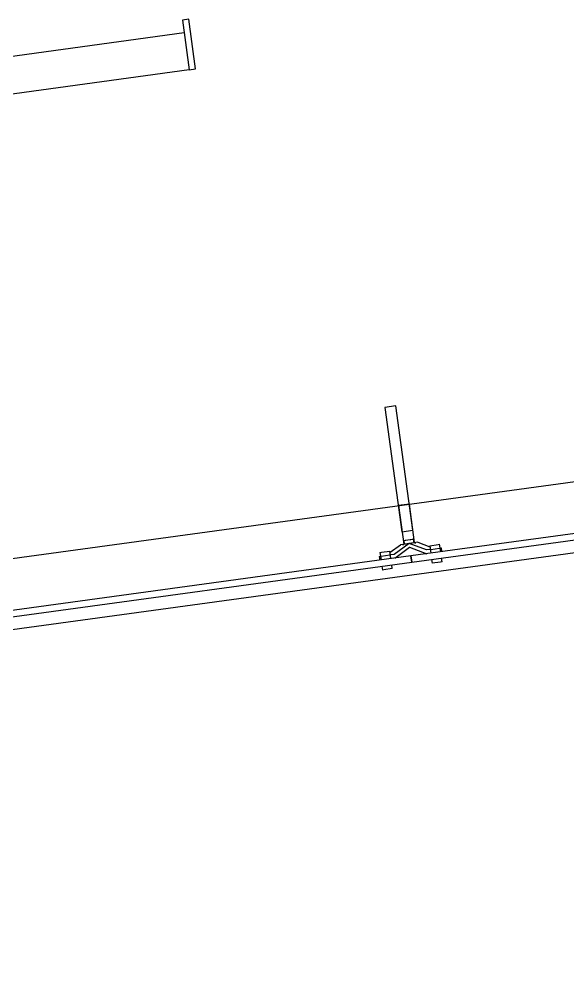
# Model space of a CAD drawing. Header units: millimetres. Extents: x -28081 to 11848482, y -6212777 to 128443.
# Drawn here: x -15522 to -13337, y 95449 to 99280 of the extents above; entities that cross this region are included whole.
import ezdxf

# ---------------------------------------------------------------- set-up
doc = ezdxf.new("R2010")
doc.units = ezdxf.units.MM
doc.header["$LTSCALE"] = 10
doc.layers.add('A—\\M+5C3C5\\M+5B4B0', color=135, linetype='Continuous')
doc.layers.add('E-RF-5F$0$A-GLAZ', color=6, linetype='Continuous')

msp = doc.modelspace()

# ---------------------------------------------------------------- linework, layer by layer
at = {"layer": 'A—\\M+5C3C5\\M+5B4B0', "extrusion": (0, 0, -1)}
for p, q in [((-14847.2, 99280.3), (-14872, 99276.9)), ((-14872, 99276.9), (-14844.9, 99078.8)), ((-14820.1, 99082.2), (-14847.2, 99280.3)), ((-14844.9, 99078.8), (-14820.1, 99082.2)), ((-14021.5, 97739.2), (-14065.1, 97733.3)), ((-14021.5, 97739.2), (-14065.1, 97733.3)), ((-14065.1, 97733.3), (-13997.4, 97237.9)), ((-14065.1, 97733.3), (-13997.4, 97237.9)), ((-13953.8, 97243.8), (-14021.5, 97739.2)), ((-13953.8, 97243.8), (-14021.5, 97739.2)), ((-13968, 97348), (-14011.6, 97342)), ((-14011.6, 97342), (-13990.6, 97188.5)), ((-13947, 97194.5), (-13968, 97348)), ((-13997.4, 97237.9), (-13953.8, 97243.8)), ((-13997.4, 97237.9), (-13953.8, 97243.8)), ((-13990.6, 97188.5), (-13947, 97194.5))]:
    msp.add_line(p, q, dxfattribs=at)
at = {"layer": 'A—\\M+5C3C5\\M+5B4B0'}
for p, q in [((-16846.9, 98956.5), (-14865.2, 99227.4)), ((-14844.9, 99078.8), (-16826.5, 98807.9)), ((-25552.2, 95764.4, 0), (-8639.5, 98076.1, 0)), ((-25791.7, 95448.7), (-8422.2, 97822.9)), ((-12228.1, 97378.8), (-13962, 97141.8)), ((-12228.1, 97378.8), (-13962, 97141.8)), ((-12228.1, 97378.8), (-13962, 97141.8)), ((-13958.6, 97116.6), (-12224.7, 97353.6)), ((-13958.6, 97116.6), (-12224.7, 97353.6)), ((-13958.6, 97116.6), (-12224.7, 97353.6)), ((-13990.6, 97203.5), (-13956.8, 97208.1)), ((-13990.6, 97203.5), (-13956.8, 97208.1)), ((-13990.6, 97203.5), (-13956.8, 97208.1)), ((-13990.6, 97203.5), (-13956.8, 97208.1)), ((-13984.8, 97204.3), (-13951, 97208.9)), ((-13984.8, 97204.3), (-13951, 97208.9)), ((-13984.8, 97204.3), (-13951, 97208.9)), ((-13984.8, 97204.3), (-13951, 97208.9)), ((-13956.8, 97208.1), (-13951, 97208.9)), ((-13956.8, 97208.1), (-13951, 97208.9)), ((-13956.8, 97208.1), (-13951, 97208.9)), ((-13956.8, 97208.1), (-13951, 97208.9)), ((-13949, 97194), (-13951, 97208.9)), ((-13949, 97194), (-13951, 97208.9)), ((-13949, 97194), (-13951, 97208.9)), ((-13949, 97194), (-13951, 97208.9)), ((-13949, 97194), (-13951, 97208.9)), ((-13949, 97194), (-13951, 97208.9)), ((-13949, 97194), (-13951, 97208.9)), ((-13949, 97194), (-13951, 97208.9)), ((-14044.8, 97156.6), (-14003.8, 97186.5)), ((-14044.8, 97156.6), (-14003.8, 97186.5)), ((-13968.8, 97191.3), (-14028.1, 97148)), ((-13968.8, 97191.3), (-14028.1, 97148)), ((-14026.1, 97133), (-13966.8, 97176.5)), ((-14026.1, 97133), (-13966.8, 97176.5)), ((-13968.8, 97191.3), (-14003.8, 97186.5)), ((-13968.8, 97191.3), (-14003.8, 97186.5)), ((-13986.3, 97188.9), (-14003.8, 97186.5)), ((-13986.3, 97188.9), (-14003.8, 97186.5)), ((-13993.6, 97187.9), (-13993, 97184)), ((-13993.6, 97187.9), (-13993, 97184)), ((-13993.6, 97187.9), (-13993, 97184)), ((-13993.6, 97187.9), (-13993, 97184)), ((-13990.6, 97203.5), (-13984.8, 97204.3)), ((-13990.6, 97203.5), (-13984.8, 97204.3)), ((-13990.6, 97203.5), (-13984.8, 97204.3)), ((-13990.6, 97203.5), (-13984.8, 97204.3)), ((-13990.6, 97203.5), (-13988.6, 97188.6)), ((-13990.6, 97203.5), (-13988.6, 97188.6)), ((-13990.6, 97203.5), (-13988.6, 97188.6)), ((-13990.6, 97203.5), (-13988.6, 97188.6)), ((-13990.6, 97203.5), (-13988.6, 97188.6)), ((-13990.6, 97203.5), (-13988.6, 97188.6)), ((-13990.6, 97203.5), (-13988.6, 97188.6)), ((-13990.6, 97203.5), (-13988.6, 97188.6)), ((-13968.8, 97191.3), (-13986.3, 97188.9)), ((-13968.8, 97191.3), (-13986.3, 97188.9)), ((-13933.8, 97196.1), (-13968.8, 97191.3)), ((-13933.8, 97196.1), (-13968.8, 97191.3)), ((-13951.3, 97193.7), (-13968.8, 97191.3)), ((-13951.3, 97193.7), (-13968.8, 97191.3)), ((-13900, 97165.5), (-13968.8, 97191.3)), ((-13900, 97165.5), (-13968.8, 97191.3)), ((-13966.8, 97176.5), (-13898, 97150.5)), ((-13966.8, 97176.5), (-13898, 97150.5)), ((-13933.8, 97196.1), (-13951.3, 97193.7)), ((-13933.8, 97196.1), (-13951.3, 97193.7)), ((-13943.5, 97190.7), (-13944, 97194.7)), ((-13943.5, 97190.7), (-13944, 97194.7)), ((-13943.5, 97190.7), (-13944, 97194.7)), ((-13943.5, 97190.7), (-13944, 97194.7)), ((-13933.8, 97196.1), (-13886.2, 97178.3)), ((-13933.8, 97196.1), (-13886.2, 97178.3)), ((-13886.8, 97182.4), (-13853, 97187.1)), ((-13886.8, 97182.4), (-13853, 97187.1)), ((-13886.8, 97182.4), (-13882.7, 97152.6)), ((-13886.8, 97182.4), (-13882.7, 97152.6)), ((-13882.5, 97167.9), (-13847.5, 97172.7)), ((-13882.5, 97167.9), (-13847.5, 97172.7)), ((-13853, 97187.1), (-13847.2, 97187.9)), ((-13853, 97187.1), (-13847.2, 97187.9)), ((-13847.5, 97172.7), (-13840.2, 97173.7)), ((-13847.5, 97172.7), (-13840.2, 97173.7)), ((-13843.1, 97158), (-13847.2, 97187.9)), ((-13843.1, 97158), (-13847.2, 97187.9)), ((-13838.2, 97158.7), (-13840.2, 97173.7)), ((-13838.2, 97158.7), (-13840.2, 97173.7)), ((-13962, 97141.8), (-15695.9, 96904.8)), ((-13962, 97141.8), (-15695.9, 96904.8)), ((-13962, 97141.8), (-15695.9, 96904.8)), ((-14087.9, 97139.8), (-14080.6, 97140.8)), ((-14087.9, 97139.8), (-14080.6, 97140.8)), ((-14087.9, 97139.8), (-14085.9, 97124.9)), ((-14087.9, 97139.8), (-14085.9, 97124.9)), ((-14085, 97155.4), (-14079.2, 97156.1)), ((-14085, 97155.4), (-14079.2, 97156.1)), ((-14085, 97155.4), (-14080.9, 97125.5)), ((-14085, 97155.4), (-14080.9, 97125.5)), ((-14080.6, 97140.8), (-14045.6, 97145.6)), ((-14080.6, 97140.8), (-14045.6, 97145.6)), ((-14079.2, 97156.1), (-14045.4, 97160.8)), ((-14079.2, 97156.1), (-14045.4, 97160.8)), ((-14028.1, 97148), (-14045.6, 97145.6)), ((-14028.1, 97148), (-14045.6, 97145.6)), ((-14041.3, 97130.9), (-14045.4, 97160.8)), ((-14041.3, 97130.9), (-14045.4, 97160.8)), ((-13958.6, 97116.6), (-13962, 97141.8)), ((-13962, 97141.8), (-13958.6, 97116.6)), ((-13958.6, 97116.6), (-13962, 97141.8)), ((-13962, 97141.8), (-13958.6, 97116.6)), ((-13958.6, 97116.6), (-13962, 97141.8)), ((-13962, 97141.8), (-13958.6, 97116.6)), ((-13882.5, 97167.9), (-13900, 97165.5)), ((-13882.5, 97167.9), (-13900, 97165.5)), ((-13837.6, 97118), (-13839.7, 97132.9)), ((-13837.6, 97118), (-13839.7, 97132.9)), ((-15692.4, 96879.6), (-13958.6, 97116.6)), ((-15692.4, 96879.6), (-13958.6, 97116.6)), ((-15692.4, 96879.6), (-13958.6, 97116.6)), ((-14077.5, 97100.4), (-14075.4, 97085.5)), ((-14077.5, 97100.4), (-14075.4, 97085.5)), ((-14035.8, 97090.9), (-14037.8, 97105.8)), ((-14035.8, 97090.9), (-14037.8, 97105.8)), ((-13879.3, 97127.5), (-13877.3, 97112.6)), ((-13879.3, 97127.5), (-13877.3, 97112.6)), ((-13843.4, 97117.2), (-13877.3, 97112.6)), ((-13843.4, 97117.2), (-13877.3, 97112.6)), ((-13837.6, 97118), (-13843.4, 97117.2)), ((-13837.6, 97118), (-13843.4, 97117.2)), ((-14069.6, 97086.3), (-14075.4, 97085.5)), ((-14069.6, 97086.3), (-14075.4, 97085.5)), ((-14035.8, 97090.9), (-14069.6, 97086.3)), ((-14035.8, 97090.9), (-14069.6, 97086.3))]:
    msp.add_line(p, q, dxfattribs=at)
at = {"layer": 'E-RF-5F$0$A-GLAZ', "color": 8, "lineweight": 9}
for p, q in [((-13990.6, 97203.5), (-13956.8, 97208.1)), ((-13990.6, 97203.5), (-13956.8, 97208.1)), ((-13990.6, 97203.5), (-13956.8, 97208.1)), ((-13990.6, 97203.5), (-13956.8, 97208.1)), ((-13990.6, 97203.5), (-13956.8, 97208.1)), ((-13990.6, 97203.5), (-13956.8, 97208.1)), ((-13990.6, 97203.5), (-13956.8, 97208.1)), ((-13990.6, 97203.5), (-13956.8, 97208.1)), ((-13984.8, 97204.3), (-13951, 97208.9)), ((-13984.8, 97204.3), (-13951, 97208.9)), ((-13984.8, 97204.3), (-13951, 97208.9)), ((-13984.8, 97204.3), (-13951, 97208.9)), ((-13984.8, 97204.3), (-13951, 97208.9)), ((-13984.8, 97204.3), (-13951, 97208.9)), ((-13984.8, 97204.3), (-13951, 97208.9)), ((-13984.8, 97204.3), (-13951, 97208.9)), ((-13956.8, 97208.1), (-13951, 97208.9)), ((-13956.8, 97208.1), (-13951, 97208.9)), ((-13956.8, 97208.1), (-13951, 97208.9)), ((-13956.8, 97208.1), (-13951, 97208.9)), ((-13956.8, 97208.1), (-13951, 97208.9)), ((-13956.8, 97208.1), (-13951, 97208.9)), ((-13956.8, 97208.1), (-13951, 97208.9)), ((-13956.8, 97208.1), (-13951, 97208.9)), ((-13949, 97194), (-13951, 97208.9)), ((-13949, 97194), (-13951, 97208.9)), ((-13949, 97194), (-13951, 97208.9)), ((-13949, 97194), (-13951, 97208.9)), ((-13949, 97194), (-13951, 97208.9)), ((-13949, 97194), (-13951, 97208.9)), ((-13949, 97194), (-13951, 97208.9)), ((-13949, 97194), (-13951, 97208.9)), ((-13949, 97194), (-13951, 97208.9)), ((-13949, 97194), (-13951, 97208.9)), ((-13949, 97194), (-13951, 97208.9)), ((-13949, 97194), (-13951, 97208.9)), ((-13949, 97194), (-13951, 97208.9)), ((-13949, 97194), (-13951, 97208.9)), ((-13949, 97194), (-13951, 97208.9)), ((-13949, 97194), (-13951, 97208.9)), ((-14044.8, 97156.6), (-14003.8, 97186.5)), ((-14044.8, 97156.6), (-14003.8, 97186.5)), ((-14044.8, 97156.6), (-14003.8, 97186.5)), ((-14044.8, 97156.6), (-14003.8, 97186.5)), ((-13968.8, 97191.3), (-14028.1, 97148)), ((-13968.8, 97191.3), (-14028.1, 97148)), ((-13968.8, 97191.3), (-14028.1, 97148)), ((-13968.8, 97191.3), (-14028.1, 97148)), ((-14026.1, 97133), (-13966.8, 97176.5)), ((-14026.1, 97133), (-13966.8, 97176.5)), ((-14026.1, 97133), (-13966.8, 97176.5)), ((-14026.1, 97133), (-13966.8, 97176.5)), ((-13968.8, 97191.3), (-14003.8, 97186.5)), ((-13968.8, 97191.3), (-14003.8, 97186.5)), ((-13968.8, 97191.3), (-14003.8, 97186.5)), ((-13968.8, 97191.3), (-14003.8, 97186.5)), ((-13986.3, 97188.9), (-14003.8, 97186.5)), ((-13986.3, 97188.9), (-14003.8, 97186.5)), ((-13986.3, 97188.9), (-14003.8, 97186.5)), ((-13986.3, 97188.9), (-14003.8, 97186.5)), ((-13993.6, 97187.9), (-13993, 97184)), ((-13993.6, 97187.9), (-13993, 97184)), ((-13993.6, 97187.9), (-13993, 97184)), ((-13993.6, 97187.9), (-13993, 97184)), ((-13993.6, 97187.9), (-13993, 97184)), ((-13993.6, 97187.9), (-13993, 97184)), ((-13993.6, 97187.9), (-13993, 97184)), ((-13993.6, 97187.9), (-13993, 97184)), ((-13990.6, 97203.5), (-13984.8, 97204.3)), ((-13990.6, 97203.5), (-13984.8, 97204.3)), ((-13990.6, 97203.5), (-13984.8, 97204.3)), ((-13990.6, 97203.5), (-13984.8, 97204.3)), ((-13990.6, 97203.5), (-13984.8, 97204.3)), ((-13990.6, 97203.5), (-13984.8, 97204.3)), ((-13990.6, 97203.5), (-13984.8, 97204.3)), ((-13990.6, 97203.5), (-13984.8, 97204.3)), ((-13990.6, 97203.5), (-13988.6, 97188.6)), ((-13990.6, 97203.5), (-13988.6, 97188.6)), ((-13990.6, 97203.5), (-13988.6, 97188.6)), ((-13990.6, 97203.5), (-13988.6, 97188.6)), ((-13990.6, 97203.5), (-13988.6, 97188.6)), ((-13990.6, 97203.5), (-13988.6, 97188.6)), ((-13990.6, 97203.5), (-13988.6, 97188.6)), ((-13990.6, 97203.5), (-13988.6, 97188.6)), ((-13990.6, 97203.5), (-13988.6, 97188.6)), ((-13990.6, 97203.5), (-13988.6, 97188.6)), ((-13990.6, 97203.5), (-13988.6, 97188.6)), ((-13990.6, 97203.5), (-13988.6, 97188.6)), ((-13990.6, 97203.5), (-13988.6, 97188.6)), ((-13990.6, 97203.5), (-13988.6, 97188.6)), ((-13990.6, 97203.5), (-13988.6, 97188.6)), ((-13990.6, 97203.5), (-13988.6, 97188.6)), ((-13968.8, 97191.3), (-13986.3, 97188.9)), ((-13968.8, 97191.3), (-13986.3, 97188.9)), ((-13968.8, 97191.3), (-13986.3, 97188.9)), ((-13968.8, 97191.3), (-13986.3, 97188.9)), ((-13933.8, 97196.1), (-13968.8, 97191.3)), ((-13933.8, 97196.1), (-13968.8, 97191.3)), ((-13933.8, 97196.1), (-13968.8, 97191.3)), ((-13933.8, 97196.1), (-13968.8, 97191.3)), ((-13951.3, 97193.7), (-13968.8, 97191.3)), ((-13951.3, 97193.7), (-13968.8, 97191.3)), ((-13951.3, 97193.7), (-13968.8, 97191.3)), ((-13951.3, 97193.7), (-13968.8, 97191.3)), ((-13900, 97165.5), (-13968.8, 97191.3)), ((-13900, 97165.5), (-13968.8, 97191.3)), ((-13900, 97165.5), (-13968.8, 97191.3)), ((-13900, 97165.5), (-13968.8, 97191.3)), ((-13966.8, 97176.5), (-13898, 97150.5)), ((-13966.8, 97176.5), (-13898, 97150.5)), ((-13966.8, 97176.5), (-13898, 97150.5)), ((-13966.8, 97176.5), (-13898, 97150.5)), ((-13933.8, 97196.1), (-13951.3, 97193.7)), ((-13933.8, 97196.1), (-13951.3, 97193.7)), ((-13933.8, 97196.1), (-13951.3, 97193.7)), ((-13933.8, 97196.1), (-13951.3, 97193.7)), ((-13943.5, 97190.7), (-13944, 97194.7)), ((-13943.5, 97190.7), (-13944, 97194.7)), ((-13943.5, 97190.7), (-13944, 97194.7)), ((-13943.5, 97190.7), (-13944, 97194.7)), ((-13943.5, 97190.7), (-13944, 97194.7)), ((-13943.5, 97190.7), (-13944, 97194.7)), ((-13943.5, 97190.7), (-13944, 97194.7)), ((-13943.5, 97190.7), (-13944, 97194.7)), ((-13933.8, 97196.1), (-13886.2, 97178.3)), ((-13933.8, 97196.1), (-13886.2, 97178.3)), ((-13933.8, 97196.1), (-13886.2, 97178.3)), ((-13933.8, 97196.1), (-13886.2, 97178.3)), ((-13886.8, 97182.4), (-13853, 97187.1)), ((-13886.8, 97182.4), (-13853, 97187.1)), ((-13886.8, 97182.4), (-13853, 97187.1)), ((-13886.8, 97182.4), (-13853, 97187.1)), ((-13886.8, 97182.4), (-13882.7, 97152.6)), ((-13886.8, 97182.4), (-13882.7, 97152.6)), ((-13886.8, 97182.4), (-13882.7, 97152.6)), ((-13886.8, 97182.4), (-13882.7, 97152.6)), ((-13882.5, 97167.9), (-13847.5, 97172.7)), ((-13882.5, 97167.9), (-13847.5, 97172.7)), ((-13882.5, 97167.9), (-13847.5, 97172.7)), ((-13882.5, 97167.9), (-13847.5, 97172.7)), ((-13853, 97187.1), (-13847.2, 97187.9)), ((-13853, 97187.1), (-13847.2, 97187.9)), ((-13853, 97187.1), (-13847.2, 97187.9)), ((-13853, 97187.1), (-13847.2, 97187.9)), ((-13847.5, 97172.7), (-13840.2, 97173.7)), ((-13847.5, 97172.7), (-13840.2, 97173.7)), ((-13847.5, 97172.7), (-13840.2, 97173.7)), ((-13847.5, 97172.7), (-13840.2, 97173.7)), ((-13843.1, 97158), (-13847.2, 97187.9)), ((-13843.1, 97158), (-13847.2, 97187.9)), ((-13843.1, 97158), (-13847.2, 97187.9)), ((-13843.1, 97158), (-13847.2, 97187.9)), ((-13838.2, 97158.7), (-13840.2, 97173.7)), ((-13838.2, 97158.7), (-13840.2, 97173.7)), ((-13838.2, 97158.7), (-13840.2, 97173.7)), ((-13838.2, 97158.7), (-13840.2, 97173.7)), ((-14087.9, 97139.8), (-14080.6, 97140.8)), ((-14087.9, 97139.8), (-14080.6, 97140.8)), ((-14087.9, 97139.8), (-14080.6, 97140.8)), ((-14087.9, 97139.8), (-14080.6, 97140.8)), ((-14087.9, 97139.8), (-14085.9, 97124.9)), ((-14087.9, 97139.8), (-14085.9, 97124.9)), ((-14087.9, 97139.8), (-14085.9, 97124.9)), ((-14087.9, 97139.8), (-14085.9, 97124.9)), ((-14085, 97155.4), (-14079.2, 97156.1)), ((-14085, 97155.4), (-14079.2, 97156.1)), ((-14085, 97155.4), (-14079.2, 97156.1)), ((-14085, 97155.4), (-14079.2, 97156.1)), ((-14085, 97155.4), (-14080.9, 97125.5)), ((-14085, 97155.4), (-14080.9, 97125.5)), ((-14085, 97155.4), (-14080.9, 97125.5)), ((-14085, 97155.4), (-14080.9, 97125.5)), ((-14080.6, 97140.8), (-14045.6, 97145.6)), ((-14080.6, 97140.8), (-14045.6, 97145.6)), ((-14080.6, 97140.8), (-14045.6, 97145.6)), ((-14080.6, 97140.8), (-14045.6, 97145.6)), ((-14079.2, 97156.1), (-14045.4, 97160.8)), ((-14079.2, 97156.1), (-14045.4, 97160.8)), ((-14079.2, 97156.1), (-14045.4, 97160.8)), ((-14079.2, 97156.1), (-14045.4, 97160.8)), ((-14028.1, 97148), (-14045.6, 97145.6)), ((-14028.1, 97148), (-14045.6, 97145.6)), ((-14028.1, 97148), (-14045.6, 97145.6)), ((-14028.1, 97148), (-14045.6, 97145.6)), ((-14041.3, 97130.9), (-14045.4, 97160.8)), ((-14041.3, 97130.9), (-14045.4, 97160.8)), ((-14041.3, 97130.9), (-14045.4, 97160.8)), ((-14041.3, 97130.9), (-14045.4, 97160.8)), ((-13882.5, 97167.9), (-13900, 97165.5)), ((-13882.5, 97167.9), (-13900, 97165.5)), ((-13882.5, 97167.9), (-13900, 97165.5)), ((-13882.5, 97167.9), (-13900, 97165.5)), ((-13837.6, 97118), (-13839.7, 97132.9)), ((-13837.6, 97118), (-13839.7, 97132.9)), ((-13837.6, 97118), (-13839.7, 97132.9)), ((-13837.6, 97118), (-13839.7, 97132.9)), ((-14077.5, 97100.4), (-14075.4, 97085.5)), ((-14077.5, 97100.4), (-14075.4, 97085.5)), ((-14077.5, 97100.4), (-14075.4, 97085.5)), ((-14077.5, 97100.4), (-14075.4, 97085.5)), ((-14035.8, 97090.9), (-14037.8, 97105.8)), ((-14035.8, 97090.9), (-14037.8, 97105.8)), ((-14035.8, 97090.9), (-14037.8, 97105.8)), ((-14035.8, 97090.9), (-14037.8, 97105.8)), ((-13879.3, 97127.5), (-13877.3, 97112.6)), ((-13879.3, 97127.5), (-13877.3, 97112.6)), ((-13879.3, 97127.5), (-13877.3, 97112.6)), ((-13879.3, 97127.5), (-13877.3, 97112.6)), ((-13843.4, 97117.2), (-13877.3, 97112.6)), ((-13843.4, 97117.2), (-13877.3, 97112.6)), ((-13843.4, 97117.2), (-13877.3, 97112.6)), ((-13843.4, 97117.2), (-13877.3, 97112.6)), ((-13837.6, 97118), (-13843.4, 97117.2)), ((-13837.6, 97118), (-13843.4, 97117.2)), ((-13837.6, 97118), (-13843.4, 97117.2)), ((-13837.6, 97118), (-13843.4, 97117.2)), ((-14069.6, 97086.3), (-14075.4, 97085.5)), ((-14069.6, 97086.3), (-14075.4, 97085.5)), ((-14069.6, 97086.3), (-14075.4, 97085.5)), ((-14069.6, 97086.3), (-14075.4, 97085.5)), ((-14035.8, 97090.9), (-14069.6, 97086.3)), ((-14035.8, 97090.9), (-14069.6, 97086.3)), ((-14035.8, 97090.9), (-14069.6, 97086.3)), ((-14035.8, 97090.9), (-14069.6, 97086.3))]:
    msp.add_line(p, q, dxfattribs=at)

doc.saveas('drawing.dxf')
